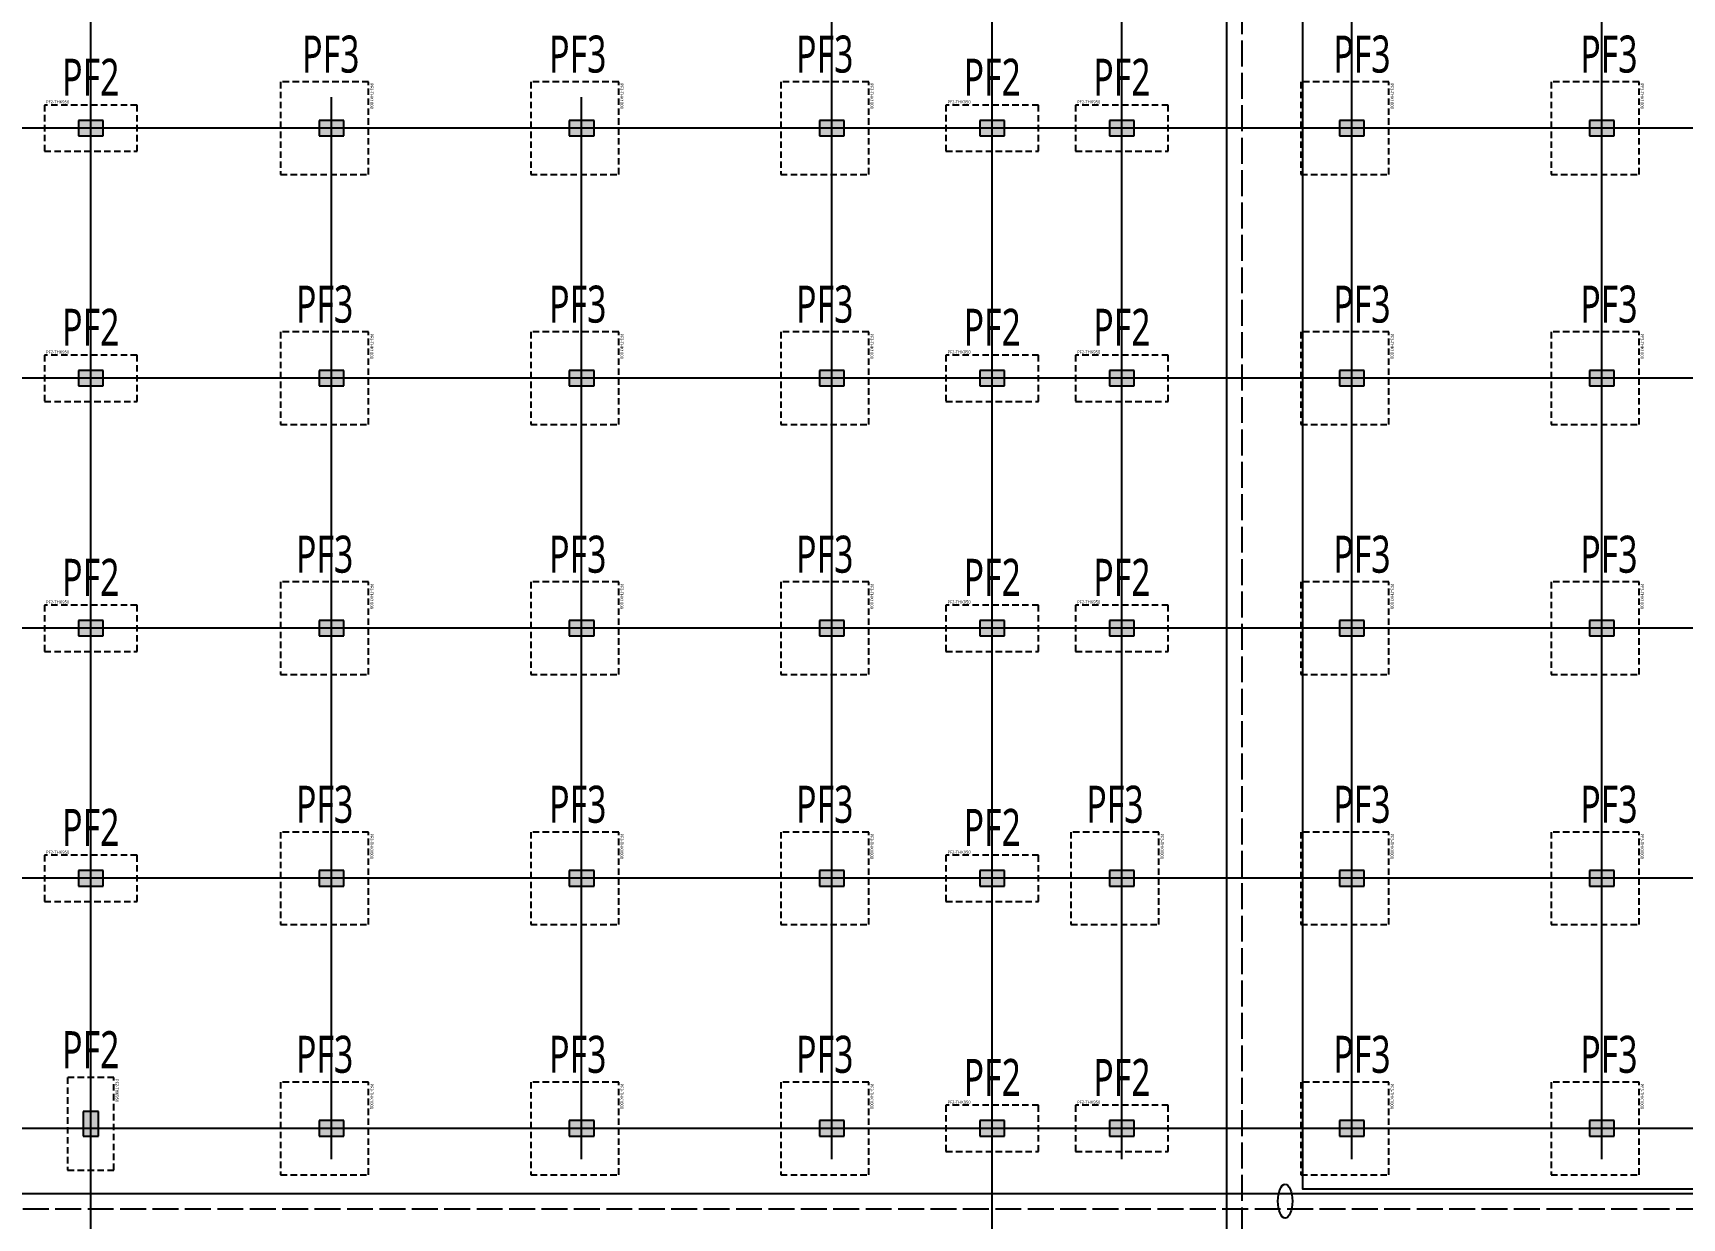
# Model space of a CAD drawing. Header units: millimetres. Extents: x 327808 to 2562540, y -728300 to 402793.
# Drawn here: x 808928 to 862343, y 221710 to 260097 of the extents above; entities that cross this region are included whole.
import ezdxf
from ezdxf.enums import TextEntityAlignment as Align

# ---------------------------------------------------------------- set-up
doc = ezdxf.new("R2010")
doc.units = ezdxf.units.MM
doc.header["$LTSCALE"] = 140
for name, pattern in [('HID2', [7.5, 6, -1.5]), ('XS-기초$0$CONTINOUS', [0]), ('XS-기초$0$HID', [2.3, 1.5, -0.8])]:
    doc.linetypes.add(name, pattern=pattern)
for name, color, linetype in [('BAR-Bot', 2, 'HID2'), ('BAR-TOP', 2, 'Continuous'), ('CEN-P', 14, 'Continuous'), ('LEADER', 7, 'Continuous'), ('NAME-F', 6, 'Continuous'), ('XS-기초$0$252', 252, 'Continuous'), ('XS-기초$0$CEN-P', 14, 'XS-기초$0$CONTINOUS'), ('XS-기초$0$MAT', 3, 'XS-기초$0$HID'), ('XS-기초$0$PILE-P', 4, 'XS-기초$0$HID'), ('XS-기초$0$WALL', 11, 'Continuous')]:
    doc.layers.add(name, color=color, linetype=linetype)
doc.layers.add('XS-기초$0$DEFPOINT', color=144, linetype='Continuous', plot=False)
doc.styles.add('XS-기초$0$맑은고딕', font='malgun.ttf')
doc.styles.add('맑은고딕', font='malgun.ttf')

# ---------------------------------------------------------------- blocks, each defined once
blk = doc.blocks.new('XS-기초$0$A$C762E058C')
at = {"layer": 'XS-기초$0$252'}
h = blk.add_hatch(color=256, dxfattribs=at)
h.dxf.hatch_style = 1
h.paths.add_polyline_path([(6100, -22900), (5300, -22900), (5300, -23400), (6100, -23400)])
h.paths.add_polyline_path([(6100, -31000), (5300, -31000), (5300, -31500), (6100, -31500)])
h.paths.add_polyline_path([(6100, -39100), (5300, -39100), (5300, -39600), (6100, -39600)])
h.paths.add_polyline_path([(6100, -47200), (5300, -47200), (5300, -47700), (6100, -47700)])
h.paths.add_polyline_path([(6100, -55300), (5300, -55300), (5300, -55800), (6100, -55800)])
h.paths.add_polyline_path([(6100, -63400), (5300, -63400), (5300, -63900), (6100, -63900)])
h.paths.add_polyline_path([(50390, -22900), (50390, -23150), (44400, -23150), (44400, -23400), (43600, -23400), (43600, -23150), (40100, -23150), (40100, -23700), (39600, -23700), (39600, -23150), (34900, -23150), (34900, -23700), (34400, -23700), (34400, -23150), (26900, -23150), (26900, -23700), (26400, -23700), (26400, -22900)])
h.paths.add_polyline_path([(51300, -22900), (51300, -23150), (51800, -23150), (51800, -23700), (52300, -23700), (52300, -22900)])
h.paths.add_polyline_path([(40100, -28300), (40100, -27500), (39600, -27500), (39600, -28300)])
h.paths.add_polyline_path([(13600, -23700), (13600, -22900), (13100, -22900), (13100, -23700)])
h.paths.add_polyline_path([(13600, -28300), (13600, -27500), (13100, -27500), (13100, -28300)])
h.paths.add_polyline_path([(26900, -28300), (26900, -27500), (26400, -27500), (26400, -28300)])
h.paths.add_polyline_path([(18900, -23700), (18900, -22900), (18400, -22900), (18400, -23700)])
h.paths.add_polyline_path([(52300, -28300), (52300, -27500), (51800, -27500), (51800, -28300)])
h.paths.add_polyline_path([(44300, -28300), (44300, -27500), (43800, -27500), (43800, -28300)])
h.paths.add_polyline_path([(34900, -28300), (34900, -27500), (34400, -27500), (34400, -28300)])
h.paths.add_polyline_path([(18900, -28300), (18900, -27500), (18400, -27500), (18400, -28300)])
h.paths.add_polyline_path([(35050, -47200), (34250, -47200), (34250, -47700), (35050, -47700)])
h.paths.add_polyline_path([(40250, -47200), (39450, -47200), (39450, -47700), (40250, -47700)])
h.paths.add_polyline_path([(34900, -39750), (34900, -38950), (34400, -38950), (34400, -39750)])
h.paths.add_polyline_path([(40250, -39100), (39450, -39100), (39450, -39600), (40250, -39600)])
h.paths.add_polyline_path([(40100, -35100), (40100, -34300), (39600, -34300), (39600, -35100)])
h.paths.add_polyline_path([(44450, -39100), (43650, -39100), (43650, -39600), (44450, -39600)])
h.paths.add_polyline_path([(44300, -35100), (44300, -34300), (43800, -34300), (43800, -35100)])
h.paths.add_polyline_path([(34900, -35100), (34900, -34300), (34400, -34300), (34400, -35100)])
h.paths.add_polyline_path([(44450, -47200), (43650, -47200), (43650, -47700), (44450, -47700)])
h.paths.add_polyline_path([(44450, -63400), (43650, -63400), (43650, -63900), (44450, -63900)])
h.paths.add_polyline_path([(44450, -55300), (43650, -55300), (43650, -55800), (44450, -55800)])
h.paths.add_polyline_path([(52250, -63400), (51450, -63400), (51450, -63900), (52250, -63900)])
h.paths.add_polyline_path([(60350, -55300), (59550, -55300), (59550, -55800), (60350, -55800)])
h.paths.add_polyline_path([(52250, -55300), (51450, -55300), (51450, -55800), (52250, -55800)])
h.paths.add_polyline_path([(60350, -63400), (59550, -63400), (59550, -63900), (60350, -63900)])
h.paths.add_polyline_path([(52300, -35100), (52300, -34300), (51800, -34300), (51800, -35100)])
h.paths.add_polyline_path([(60300, -35100), (60300, -34300), (59800, -34300), (59800, -35100)])
h.paths.add_polyline_path([(60350, -39100), (59550, -39100), (59550, -39600), (60350, -39600)])
h.paths.add_polyline_path([(52250, -39100), (51450, -39100), (51450, -39600), (52250, -39600)])
h.paths.add_polyline_path([(60350, -47200), (59550, -47200), (59550, -47700), (60350, -47700)])
h.paths.add_polyline_path([(52250, -47200), (51450, -47200), (51450, -47700), (52250, -47700)])
h.paths.add_polyline_path([(60300, -23700), (60300, -22900), (59800, -22900), (59800, -23700)])
h.paths.add_polyline_path([(60300, -28300), (60300, -27500), (59800, -27500), (59800, -28300)])
h = blk.add_hatch(color=256, dxfattribs=at)
h.dxf.hatch_style = 1
h.paths.add_polyline_path([(93400, -71500), (92600, -71500), (92600, -72000), (93400, -72000)])
h.paths.add_polyline_path([(85300, -71500), (84500, -71500), (84500, -72000), (85300, -72000)])
h.paths.add_polyline_path([(93400, -63400), (92600, -63400), (92600, -63900), (93400, -63900)])
h.paths.add_polyline_path([(85300, -63400), (84500, -63400), (84500, -63900), (85300, -63900)])
h.paths.add_polyline_path([(93400, -55300), (92600, -55300), (92600, -55800), (93400, -55800)])
h.paths.add_polyline_path([(85300, -55300), (84500, -55300), (84500, -55800), (85300, -55800)])
h.paths.add_polyline_path([(93400, -47200), (92600, -47200), (92600, -47700), (93400, -47700)])
h.paths.add_polyline_path([(85300, -47200), (84500, -47200), (84500, -47700), (85300, -47700)])
h.paths.add_polyline_path([(93400, -39100), (92600, -39100), (92600, -39600), (93400, -39600)])
h.paths.add_polyline_path([(85300, -39100), (84500, -39100), (84500, -39600), (85300, -39600)])
h.paths.add_polyline_path([(73650, -71500), (72850, -71500), (72850, -72000), (73650, -72000)])
h.paths.add_polyline_path([(77850, -71500), (77050, -71500), (77050, -72000), (77850, -72000)])
h.paths.add_polyline_path([(68450, -71500), (67650, -71500), (67650, -72000), (68450, -72000)])
h.paths.add_polyline_path([(73650, -63400), (72850, -63400), (72850, -63900), (73650, -63900)])
h.paths.add_polyline_path([(77850, -63400), (77050, -63400), (77050, -63900), (77850, -63900)])
h.paths.add_polyline_path([(68450, -63400), (67650, -63400), (67650, -63900), (68450, -63900)])
h.paths.add_polyline_path([(73650, -55300), (72850, -55300), (72850, -55800), (73650, -55800)])
h.paths.add_polyline_path([(77850, -55300), (77050, -55300), (77050, -55800), (77850, -55800)])
h.paths.add_polyline_path([(68450, -55300), (67650, -55300), (67650, -55800), (68450, -55800)])
h.paths.add_polyline_path([(73650, -47200), (72850, -47200), (72850, -47700), (73650, -47700)])
h.paths.add_polyline_path([(77850, -47200), (77050, -47200), (77050, -47700), (77850, -47700)])
h.paths.add_polyline_path([(68450, -47200), (67650, -47200), (67650, -47700), (68450, -47700)])
h.paths.add_polyline_path([(73650, -39100), (72850, -39100), (72850, -39600), (73650, -39600)])
h.paths.add_polyline_path([(77850, -39100), (77050, -39100), (77050, -39600), (77850, -39600)])
h.paths.add_polyline_path([(68450, -39100), (67650, -39100), (67650, -39600), (68450, -39600)])
h.paths.add_polyline_path([(73650, -22900), (72850, -22900), (72850, -23400), (73650, -23400)])
h.paths.add_polyline_path([(73650, -31000), (72850, -31000), (72850, -31500), (73650, -31500)])
h.paths.add_polyline_path([(101500, -63400), (100700, -63400), (100700, -63900), (101500, -63900)])
h.paths.add_polyline_path([(101500, -41540), (100700, -41540), (100700, -42040), (101500, -42040)])
h.paths.add_polyline_path([(101500, -35500), (100700, -35500), (100700, -36000), (101500, -36000)])
h.paths.add_polyline_path([(101500, -29350), (100700, -29350), (100700, -29850), (101500, -29850)])
h.paths.add_polyline_path([(101500, -22900), (100700, -22900), (100700, -23400), (101500, -23400)])
h.paths.add_polyline_path([(68450, -22900), (67650, -22900), (67650, -23400), (68450, -23400)])
h.paths.add_polyline_path([(77850, -22900), (77050, -22900), (77050, -23400), (77850, -23400)])
h.paths.add_polyline_path([(85300, -22900), (84500, -22900), (84500, -23400), (85300, -23400)])
h.paths.add_polyline_path([(93400, -31000), (92600, -31000), (92600, -31500), (93400, -31500)])
h.paths.add_polyline_path([(77850, -31000), (77050, -31000), (77050, -31500), (77850, -31500)])
h.paths.add_polyline_path([(85300, -31000), (84500, -31000), (84500, -31500), (85300, -31500)])
h.paths.add_polyline_path([(93400, -22900), (92600, -22900), (92600, -23400), (93400, -23400)])
h.paths.add_polyline_path([(68450, -31000), (67650, -31000), (67650, -31500), (68450, -31500)])
h.paths.add_polyline_path([(101500, -47580), (100700, -47580), (100700, -48080), (101500, -48080)])
h.paths.add_polyline_path([(101500, -55300), (100700, -55300), (100700, -55800), (101500, -55800)])
h.paths.add_polyline_path([(101700, -72000), (101700, -71200), (101200, -71200), (101200, -72000)])
h.paths.add_polyline_path([(125700, -72000), (125700, -71200), (125200, -71200), (125200, -72000)])
h.paths.add_polyline_path([(117700, -72000), (117700, -71200), (117200, -71200), (117200, -72000)])
h.paths.add_polyline_path([(109700, -72000), (109700, -71200), (109200, -71200), (109200, -72000)])
h.paths.add_polyline_path([(136755, -71500), (135955, -71500), (135955, -72000), (136755, -72000)])
h.paths.add_polyline_path([(144555, -71500), (143755, -71500), (143755, -72000), (144555, -72000)])
h.paths.add_polyline_path([(133700, -72000), (133700, -71200), (133200, -71200), (133200, -72000)])
h = blk.add_hatch(color=256, dxfattribs=at)
h.dxf.hatch_style = 1
h.paths.add_polyline_path([(27600, -111400), (26800, -111400), (26800, -111900), (27600, -111900)])
h.paths.add_polyline_path([(19500, -111400), (18700, -111400), (18700, -111900), (19500, -111900)])
h.paths.add_polyline_path([(22350, -115100), (22350, -114300), (21850, -114300), (21850, -115100)])
h.paths.add_polyline_path([(22350, -117500), (22350, -116700), (21850, -116700), (21850, -117500)])
h.paths.add_polyline_path([(27850, -115100), (27850, -114300), (27350, -114300), (27350, -115100)])
h.paths.add_polyline_path([(27850, -117500), (27850, -116700), (27350, -116700), (27350, -117500)])
h.paths.add_polyline_path([(18900, -115100), (18900, -114300), (18400, -114300), (18400, -115100)])
h.paths.add_polyline_path([(18900, -117500), (18900, -116700), (18400, -116700), (18400, -117500)])
h.paths.add_polyline_path([(22350, -124300), (22350, -123500), (21850, -123500), (21850, -124300)])
h.paths.add_polyline_path([(27850, -124300), (27850, -123500), (27350, -123500), (27350, -124300)])
h.paths.add_polyline_path([(18900, -124300), (18900, -123500), (18400, -123500), (18400, -124300)])
h.paths.add_polyline_path([(27600, -95200), (26800, -95200), (26800, -95700), (27600, -95700)])
h.paths.add_polyline_path([(27600, -103300), (26800, -103300), (26800, -103800), (27600, -103800)])
h.paths.add_polyline_path([(19500, -103300), (18700, -103300), (18700, -103800), (19500, -103800)])
h.paths.add_polyline_path([(19500, -95200), (18700, -95200), (18700, -95700), (19500, -95700)])
h.paths.add_polyline_path([(19500, -87100), (18700, -87100), (18700, -87600), (19500, -87600)])
h.paths.add_polyline_path([(26900, -72000), (26900, -71200), (26400, -71200), (26400, -72000)])
h.paths.add_polyline_path([(18900, -72000), (18900, -71200), (18400, -71200), (18400, -72000)])
h.paths.add_polyline_path([(27600, -87100), (26800, -87100), (26800, -87600), (27600, -87600)])
h.paths.add_polyline_path([(27600, -79000), (26800, -79000), (26800, -79500), (27600, -79500)])
h.paths.add_polyline_path([(19500, -79000), (18700, -79000), (18700, -79500), (19500, -79500)])
h.paths.add_polyline_path([(6100, -79000), (5300, -79000), (5300, -79500), (6100, -79500)])
h.paths.add_polyline_path([(11655, -79000), (10855, -79000), (10855, -79500), (11655, -79500)])
h.paths.add_polyline_path([(6100, -71500), (5300, -71500), (5300, -72000), (6100, -72000)])
h.paths.add_polyline_path([(13600, -72000), (13600, -71200), (13100, -71200), (13100, -72000)])
h.paths.add_polyline_path([(35050, -111400), (34250, -111400), (34250, -111900), (35050, -111900)])
h.paths.add_polyline_path([(39950, -111400), (39150, -111400), (39150, -111900), (39950, -111900)])
h.paths.add_polyline_path([(44450, -111400), (43650, -111400), (43650, -111900), (44450, -111900)])
h.paths.add_polyline_path([(35050, -79000), (34250, -79000), (34250, -79500), (35050, -79500)])
h.paths.add_polyline_path([(39950, -79000), (39150, -79000), (39150, -79500), (39950, -79500)])
h.paths.add_polyline_path([(44450, -79000), (43650, -79000), (43650, -79500), (44450, -79500)])
h.paths.add_polyline_path([(35050, -87100), (34250, -87100), (34250, -87600), (35050, -87600)])
h.paths.add_polyline_path([(39950, -87100), (39150, -87100), (39150, -87600), (39950, -87600)])
h.paths.add_polyline_path([(44450, -87100), (43650, -87100), (43650, -87600), (44450, -87600)])
h.paths.add_polyline_path([(35050, -95200), (34250, -95200), (34250, -95700), (35050, -95700)])
h.paths.add_polyline_path([(39950, -95200), (39150, -95200), (39150, -95700), (39950, -95700)])
h.paths.add_polyline_path([(44450, -95200), (43650, -95200), (43650, -95700), (44450, -95700)])
h.paths.add_polyline_path([(35050, -103300), (34250, -103300), (34250, -103800), (35050, -103800)])
h.paths.add_polyline_path([(39950, -103300), (39150, -103300), (39150, -103800), (39950, -103800)])
h.paths.add_polyline_path([(44450, -103300), (43650, -103300), (43650, -103800), (44450, -103800)])
h.paths.add_polyline_path([(51900, -79000), (51100, -79000), (51100, -79500), (51900, -79500)])
h.paths.add_polyline_path([(51900, -87100), (51100, -87100), (51100, -87600), (51900, -87600)])
h.paths.add_polyline_path([(51900, -95200), (51100, -95200), (51100, -95700), (51900, -95700)])
h.paths.add_polyline_path([(51900, -103300), (51100, -103300), (51100, -103800), (51900, -103800)])
h.paths.add_polyline_path([(51900, -111400), (51100, -111400), (51100, -111900), (51900, -111900)])
h.paths.add_polyline_path([(39800, -72000), (39800, -71200), (39300, -71200), (39300, -72000)])
h.paths.add_polyline_path([(34900, -72000), (34900, -71200), (34400, -71200), (34400, -72000)])
h.paths.add_polyline_path([(52250, -71500), (51450, -71500), (51450, -72000), (52250, -72000)])
h.paths.add_polyline_path([(44300, -72000), (44300, -71200), (43800, -71200), (43800, -72000)])
h.paths.add_polyline_path([(44450, -123500), (43050, -123500), (43050, -124000), (44450, -124000)])
h.paths.add_polyline_path([(35450, -124300), (35450, -123500), (34950, -123500), (34950, -124300)])
h.paths.add_polyline_path([(60300, -124300), (60300, -123500), (59800, -123500), (59800, -124300)])
h.paths.add_polyline_path([(52300, -124300), (52300, -123500), (51800, -123500), (51800, -124300)])
h.paths.add_polyline_path([(60000, -117000), (59200, -117000), (59200, -117500), (60000, -117500)])
h.paths.add_polyline_path([(44450, -117000), (43050, -117000), (43050, -117500), (44450, -117500)])
h.paths.add_polyline_path([(51900, -117000), (51100, -117000), (51100, -117500), (51900, -117500)])
h.paths.add_polyline_path([(60000, -79000), (59200, -79000), (59200, -79500), (60000, -79500)])
h.paths.add_polyline_path([(60000, -87100), (59200, -87100), (59200, -87600), (60000, -87600)])
h.paths.add_polyline_path([(60000, -95200), (59200, -95200), (59200, -95700), (60000, -95700)])
h.paths.add_polyline_path([(60000, -103300), (59200, -103300), (59200, -103800), (60000, -103800)])
h.paths.add_polyline_path([(60000, -111400), (59200, -111400), (59200, -111900), (60000, -111900)])
h.paths.add_polyline_path([(60350, -71500), (59550, -71500), (59550, -72000), (60350, -72000)])
blk = doc.blocks.new('XS-기초$0$PF2')
at = {"layer": 'XS-기초$0$MAT', "linetype": 'XS-기초$0$HID'}
blk.add_lwpolyline([(-1500, -750), (1500, -750), (1500, 750), (-1500, 750)], close=True, dxfattribs=at)
at = {"layer": 'XS-기초$0$DEFPOINT', "color": 1, "style": 'XS-기초$0$맑은고딕'}
blk.add_text('PF2-THK950', height=100, dxfattribs=at).set_placement((-1450, 850), align=Align.MIDDLE_LEFT)
blk = doc.blocks.new('XS-기초$0$PF3')
at = {"layer": 'XS-기초$0$MAT', "linetype": 'XS-기초$0$HID'}
blk.add_lwpolyline([(-1500, -1650), (1500, -1650), (1500, 1200), (-1500, 1200)], close=True, dxfattribs=at)
at = {"layer": 'XS-기초$0$DEFPOINT', "color": 1, "style": 'XS-기초$0$맑은고딕'}
blk.add_text('PF3-THK1000', height=100, dxfattribs=at).set_placement((-1450, 1300), align=Align.MIDDLE_LEFT)

msp = doc.modelspace()

# ---------------------------------------------------------------- linework, layer by layer
at = {"layer": 'BAR-Bot'}
for p, q in [((848096.6, 173963.9), (848096.6, 279363.9)), ((773950.4, 222007.1), (899450.4, 222007.1))]:
    msp.add_line(p, q, dxfattribs=at)
at = {"layer": 'BAR-TOP'}
for p, q in [((847596.6, 173963.9), (847596.6, 279363.9)), ((773950.4, 222507.1), (899450.4, 222507.1))]:
    msp.add_line(p, q, dxfattribs=at)
at = {"layer": 'CEN-P'}
msp.add_lwpolyline([(913369.6, 222641.3), (850063.4, 222641.3), (850063.4, 288164.5), (913369.6, 288164.5)], close=True, dxfattribs=at)
at = {"layer": 'LEADER'}
msp.add_ellipse((849487.2, 222257.1), major_axis=(0, 546.9), ratio=0.4285714, dxfattribs=at)
at = {"layer": 'XS-기초$0$CEN-P'}
for p, q in [((810800.4, 146453.9), (810800.4, 341453.9)), ((834800.4, 223613.9), (834800.4, 341453.9)), ((840000.4, 215623.9), (840000.4, 341453.9)), ((844200.4, 223613.9), (844200.4, 341453.9)), ((955930.4, 257013.9), (731950.4, 257013.9)), ((955930.4, 248913.9), (731950.4, 248913.9)), ((955930.4, 240813.9), (731950.4, 240813.9)), ((955930.4, 232713.9), (731950.4, 232713.9)), ((955930.4, 224613.9), (731950.4, 224613.9))]:
    msp.add_line(p, q, dxfattribs=at)
at = {"layer": 'XS-기초$0$CEN-P', "color": 181}
for p, q in [((851650.4, 223613.9), (851650.4, 274213.9)), ((859750.4, 223613.9), (859750.4, 274213.9)), ((818600.4, 223613.9), (818600.4, 258013.9)), ((826700.4, 223613.9), (826700.4, 258013.9))]:
    msp.add_line(p, q, dxfattribs=at)
at = {"layer": 'XS-기초$0$WALL'}
for p, q in [((810400.4, 257263.9), (810400.4, 256763.9)), ((811200.4, 257263.9), (810400.4, 257263.9)), ((811200.4, 256763.9), (811200.4, 257263.9)), ((818200.4, 257263.9), (818200.4, 256763.9)), ((819000.4, 257263.9), (818200.4, 257263.9)), ((819000.4, 256763.9), (819000.4, 257263.9)), ((826300.4, 257263.9), (826300.4, 256763.9)), ((827100.4, 257263.9), (826300.4, 257263.9)), ((827100.4, 256763.9), (827100.4, 257263.9)), ((834400.4, 257263.9), (834400.4, 256763.9)), ((835200.4, 257263.9), (834400.4, 257263.9)), ((835200.4, 256763.9), (835200.4, 257263.9)), ((839600.4, 257263.9), (839600.4, 256763.9)), ((840400.4, 257263.9), (839600.4, 257263.9)), ((840400.4, 256763.9), (840400.4, 257263.9)), ((843800.4, 257263.9), (843800.4, 256763.9)), ((844600.4, 257263.9), (843800.4, 257263.9)), ((844600.4, 256763.9), (844600.4, 257263.9)), ((851250.4, 257263.9), (851250.4, 256763.9)), ((852050.4, 257263.9), (851250.4, 257263.9)), ((852050.4, 256763.9), (852050.4, 257263.9)), ((859350.4, 257263.9), (859350.4, 256763.9)), ((860150.4, 257263.9), (859350.4, 257263.9)), ((860150.4, 256763.9), (860150.4, 257263.9)), ((810400.4, 256763.9), (811200.4, 256763.9)), ((818200.4, 256763.9), (819000.4, 256763.9)), ((826300.4, 256763.9), (827100.4, 256763.9)), ((834400.4, 256763.9), (835200.4, 256763.9)), ((839600.4, 256763.9), (840400.4, 256763.9)), ((843800.4, 256763.9), (844600.4, 256763.9)), ((851250.4, 256763.9), (852050.4, 256763.9)), ((859350.4, 256763.9), (860150.4, 256763.9)), ((810400.4, 249163.9), (810400.4, 248663.9)), ((811200.4, 249163.9), (810400.4, 249163.9)), ((811200.4, 248663.9), (811200.4, 249163.9)), ((818200.4, 249163.9), (818200.4, 248663.9)), ((819000.4, 249163.9), (818200.4, 249163.9)), ((819000.4, 248663.9), (819000.4, 249163.9)), ((826300.4, 249163.9), (826300.4, 248663.9)), ((827100.4, 249163.9), (826300.4, 249163.9)), ((827100.4, 248663.9), (827100.4, 249163.9)), ((834400.4, 249163.9), (834400.4, 248663.9)), ((835200.4, 249163.9), (834400.4, 249163.9)), ((835200.4, 248663.9), (835200.4, 249163.9)), ((839600.4, 249163.9), (839600.4, 248663.9)), ((840400.4, 249163.9), (839600.4, 249163.9)), ((840400.4, 248663.9), (840400.4, 249163.9)), ((843800.4, 249163.9), (843800.4, 248663.9)), ((844600.4, 249163.9), (843800.4, 249163.9)), ((844600.4, 248663.9), (844600.4, 249163.9)), ((851250.4, 249163.9), (851250.4, 248663.9)), ((852050.4, 249163.9), (851250.4, 249163.9)), ((852050.4, 248663.9), (852050.4, 249163.9)), ((859350.4, 249163.9), (859350.4, 248663.9)), ((860150.4, 249163.9), (859350.4, 249163.9)), ((860150.4, 248663.9), (860150.4, 249163.9)), ((810400.4, 248663.9), (811200.4, 248663.9)), ((818200.4, 248663.9), (819000.4, 248663.9)), ((826300.4, 248663.9), (827100.4, 248663.9)), ((834400.4, 248663.9), (835200.4, 248663.9)), ((839600.4, 248663.9), (840400.4, 248663.9)), ((843800.4, 248663.9), (844600.4, 248663.9)), ((851250.4, 248663.9), (852050.4, 248663.9)), ((859350.4, 248663.9), (860150.4, 248663.9)), ((810400.4, 241063.9), (810400.4, 240563.9)), ((811200.4, 241063.9), (810400.4, 241063.9)), ((811200.4, 240563.9), (811200.4, 241063.9)), ((818200.4, 241063.9), (818200.4, 240563.9)), ((819000.4, 241063.9), (818200.4, 241063.9)), ((819000.4, 240563.9), (819000.4, 241063.9)), ((826300.4, 241063.9), (826300.4, 240563.9)), ((827100.4, 241063.9), (826300.4, 241063.9)), ((827100.4, 240563.9), (827100.4, 241063.9)), ((834400.4, 241063.9), (834400.4, 240563.9)), ((835200.4, 241063.9), (834400.4, 241063.9)), ((835200.4, 240563.9), (835200.4, 241063.9)), ((839600.4, 241063.9), (839600.4, 240563.9)), ((840400.4, 241063.9), (839600.4, 241063.9)), ((840400.4, 240563.9), (840400.4, 241063.9)), ((843800.4, 241063.9), (843800.4, 240563.9)), ((844600.4, 241063.9), (843800.4, 241063.9)), ((844600.4, 240563.9), (844600.4, 241063.9)), ((851250.4, 241063.9), (851250.4, 240563.9)), ((852050.4, 241063.9), (851250.4, 241063.9)), ((852050.4, 240563.9), (852050.4, 241063.9)), ((859350.4, 241063.9), (859350.4, 240563.9)), ((860150.4, 241063.9), (859350.4, 241063.9)), ((860150.4, 240563.9), (860150.4, 241063.9)), ((810400.4, 240563.9), (811200.4, 240563.9)), ((818200.4, 240563.9), (819000.4, 240563.9)), ((826300.4, 240563.9), (827100.4, 240563.9)), ((834400.4, 240563.9), (835200.4, 240563.9)), ((839600.4, 240563.9), (840400.4, 240563.9)), ((843800.4, 240563.9), (844600.4, 240563.9)), ((851250.4, 240563.9), (852050.4, 240563.9)), ((859350.4, 240563.9), (860150.4, 240563.9)), ((810400.4, 232963.9), (810400.4, 232463.9)), ((811200.4, 232963.9), (810400.4, 232963.9)), ((811200.4, 232463.9), (811200.4, 232963.9)), ((818200.4, 232963.9), (818200.4, 232463.9)), ((819000.4, 232963.9), (818200.4, 232963.9)), ((819000.4, 232463.9), (819000.4, 232963.9)), ((826300.4, 232963.9), (826300.4, 232463.9)), ((827100.4, 232963.9), (826300.4, 232963.9)), ((827100.4, 232463.9), (827100.4, 232963.9)), ((834400.4, 232963.9), (834400.4, 232463.9)), ((835200.4, 232963.9), (834400.4, 232963.9)), ((835200.4, 232463.9), (835200.4, 232963.9)), ((839600.4, 232963.9), (839600.4, 232463.9)), ((840400.4, 232963.9), (839600.4, 232963.9)), ((840400.4, 232463.9), (840400.4, 232963.9)), ((843800.4, 232963.9), (843800.4, 232463.9)), ((844600.4, 232963.9), (843800.4, 232963.9)), ((844600.4, 232463.9), (844600.4, 232963.9)), ((851250.4, 232963.9), (851250.4, 232463.9)), ((852050.4, 232963.9), (851250.4, 232963.9)), ((852050.4, 232463.9), (852050.4, 232963.9)), ((859350.4, 232963.9), (859350.4, 232463.9)), ((860150.4, 232963.9), (859350.4, 232963.9)), ((860150.4, 232463.9), (860150.4, 232963.9)), ((810400.4, 232463.9), (811200.4, 232463.9)), ((818200.4, 232463.9), (819000.4, 232463.9)), ((826300.4, 232463.9), (827100.4, 232463.9)), ((834400.4, 232463.9), (835200.4, 232463.9)), ((839600.4, 232463.9), (840400.4, 232463.9)), ((843800.4, 232463.9), (844600.4, 232463.9)), ((851250.4, 232463.9), (852050.4, 232463.9)), ((859350.4, 232463.9), (860150.4, 232463.9)), ((811050.4, 225163.9), (810550.4, 225163.9)), ((810550.4, 225163.9), (810550.4, 224363.9)), ((811050.4, 224363.9), (811050.4, 225163.9)), ((810550.4, 224363.9), (811050.4, 224363.9)), ((818200.4, 224863.9), (818200.4, 224363.9)), ((819000.4, 224863.9), (818200.4, 224863.9)), ((818200.4, 224363.9), (819000.4, 224363.9)), ((819000.4, 224363.9), (819000.4, 224863.9)), ((826300.4, 224863.9), (826300.4, 224363.9)), ((827100.4, 224863.9), (826300.4, 224863.9)), ((826300.4, 224363.9), (827100.4, 224363.9)), ((827100.4, 224363.9), (827100.4, 224863.9)), ((834400.4, 224863.9), (834400.4, 224363.9)), ((835200.4, 224863.9), (834400.4, 224863.9)), ((834400.4, 224363.9), (835200.4, 224363.9)), ((835200.4, 224363.9), (835200.4, 224863.9)), ((839600.4, 224863.9), (839600.4, 224363.9)), ((840400.4, 224863.9), (839600.4, 224863.9)), ((839600.4, 224363.9), (840400.4, 224363.9)), ((840400.4, 224363.9), (840400.4, 224863.9)), ((843800.4, 224863.9), (843800.4, 224363.9)), ((844600.4, 224863.9), (843800.4, 224863.9)), ((843800.4, 224363.9), (844600.4, 224363.9)), ((844600.4, 224363.9), (844600.4, 224863.9)), ((851250.4, 224863.9), (851250.4, 224363.9)), ((852050.4, 224863.9), (851250.4, 224863.9)), ((851250.4, 224363.9), (852050.4, 224363.9)), ((852050.4, 224363.9), (852050.4, 224863.9)), ((859350.4, 224863.9), (859350.4, 224363.9)), ((860150.4, 224863.9), (859350.4, 224863.9)), ((859350.4, 224363.9), (860150.4, 224363.9)), ((860150.4, 224363.9), (860150.4, 224863.9))]:
    msp.add_line(p, q, dxfattribs=at)

# ---------------------------------------------------------------- block references
at = {"layer": 'XS-기초$0$252'}
msp.add_blockref('XS-기초$0$A$C762E058C', (766750.4, 296363.9), dxfattribs=at)
at = {"layer": 'XS-기초$0$PILE-P', "rotation": 270}
for name, p in [('XS-기초$0$PF3', (818600.4, 257013.9)), ('XS-기초$0$PF3', (826700.4, 257013.9)), ('XS-기초$0$PF3', (834800.4, 257013.9)), ('XS-기초$0$PF3', (851650.4, 257013.9)), ('XS-기초$0$PF3', (859750.4, 257013.9)), ('XS-기초$0$PF3', (818600.4, 248913.9)), ('XS-기초$0$PF3', (826700.4, 248913.9)), ('XS-기초$0$PF3', (834800.4, 248913.9)), ('XS-기초$0$PF3', (851650.4, 248913.9)), ('XS-기초$0$PF3', (859750.4, 248913.9)), ('XS-기초$0$PF3', (818600.4, 240813.9)), ('XS-기초$0$PF3', (826700.4, 240813.9)), ('XS-기초$0$PF3', (834800.4, 240813.9)), ('XS-기초$0$PF3', (851650.4, 240813.9)), ('XS-기초$0$PF3', (859750.4, 240813.9)), ('XS-기초$0$PF3', (818600.4, 232713.9)), ('XS-기초$0$PF3', (826700.4, 232713.9)), ('XS-기초$0$PF3', (834800.4, 232713.9)), ('XS-기초$0$PF3', (844200.4, 232713.9)), ('XS-기초$0$PF3', (851650.4, 232713.9)), ('XS-기초$0$PF3', (859750.4, 232713.9)), ('XS-기초$0$PF2', (810800.4, 224763.9)), ('XS-기초$0$PF3', (818600.4, 224613.9)), ('XS-기초$0$PF3', (826700.4, 224613.9)), ('XS-기초$0$PF3', (834800.4, 224613.9)), ('XS-기초$0$PF3', (851650.4, 224613.9)), ('XS-기초$0$PF3', (859750.4, 224613.9))]:
    msp.add_blockref(name, p, dxfattribs=at)
at = {"layer": 'XS-기초$0$PILE-P'}
for p in [(810800.4, 257013.9), (840000.4, 257013.9), (844200.4, 257013.9), (810800.4, 248913.9), (840000.4, 248913.9), (844200.4, 248913.9), (810800.4, 240813.9), (840000.4, 240813.9), (844200.4, 240813.9), (810800.4, 232713.9), (840000.4, 232713.9), (840000.4, 224613.9), (844200.4, 224613.9)]:
    msp.add_blockref('XS-기초$0$PF2', p, dxfattribs=at)

# ---------------------------------------------------------------- texts
at = {"layer": 'NAME-F', "style": '맑은고딕', "width": 0.7}
for s, p in [('PF3', (818575.4, 259413.9)), ('PF3', (826575.4, 259413.9)), ('PF3', (834575.4, 259413.9)), ('PF3', (851975.4, 259413.9)), ('PF3', (859975.4, 259413.9)), ('PF2', (810800.4, 258663.9)), ('PF2', (840000.4, 258663.9)), ('PF2', (844200.4, 258663.9)), ('PF3', (818375.4, 251313.9)), ('PF3', (826575.4, 251313.9)), ('PF3', (834575.4, 251313.9)), ('PF3', (851975.4, 251313.9)), ('PF3', (859975.4, 251313.9)), ('PF2', (810800.4, 250563.9)), ('PF2', (840000.4, 250563.9)), ('PF2', (844200.4, 250563.9)), ('PF3', (818375.4, 243213.9)), ('PF3', (826575.4, 243213.9)), ('PF3', (834575.4, 243213.9)), ('PF3', (851975.4, 243213.9)), ('PF3', (859975.4, 243213.9)), ('PF2', (810800.4, 242463.9)), ('PF2', (840000.4, 242463.9)), ('PF2', (844200.4, 242463.9)), ('PF3', (818375.4, 235113.9)), ('PF3', (826575.4, 235113.9)), ('PF3', (834575.4, 235113.9)), ('PF3', (843975.4, 235113.9)), ('PF3', (851975.4, 235113.9)), ('PF3', (859975.4, 235113.9)), ('PF2', (810800.4, 234363.9)), ('PF2', (840000.4, 234363.9)), ('PF2', (810800.4, 227163.9)), ('PF3', (818375.4, 227013.9)), ('PF3', (826575.4, 227013.9)), ('PF3', (834575.4, 227013.9)), ('PF3', (851975.4, 227013.9)), ('PF3', (859975.4, 227013.9)), ('PF2', (840000.4, 226263.9)), ('PF2', (844200.4, 226263.9))]:
    msp.add_text(s, height=1200, dxfattribs=at).set_placement(p, align=Align.MIDDLE_CENTER)

doc.saveas('drawing.dxf')
